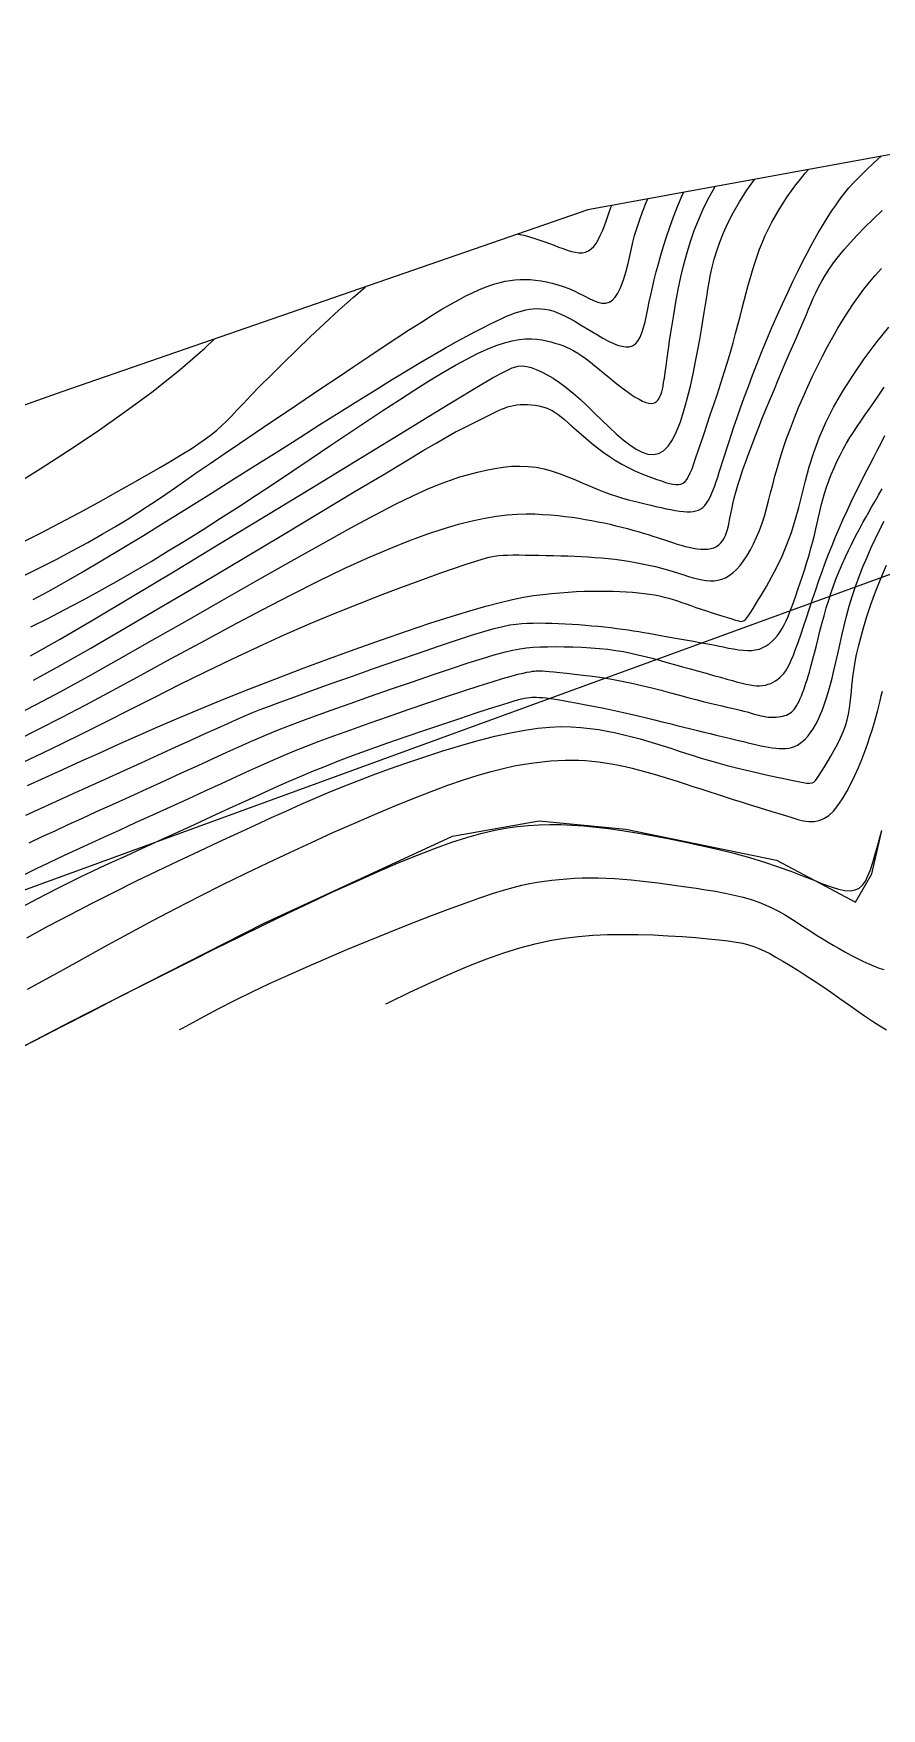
# Model space of a CAD drawing. Header units: metres. Extents: x 241192 to 243846, y 277833 to 281228.
# Drawn here: x 243675.2 to 243705.2, y 281166.8 to 281226 of the extents above; entities that cross this region are included whole.
import ezdxf

# ---------------------------------------------------------------- set-up
doc = ezdxf.new("R2010")
doc.units = ezdxf.units.M
for name, color, linetype in [('TERRAIN_BOUNDARY', 6, 'Continuous'), ('TERRAIN_CONTOUR_1M', 3, 'Continuous'), ('TERRAIN_CONTOUR_5M_SUPPLEMENT', 4, 'Continuous')]:
    doc.layers.add(name, color=color, linetype=linetype)

msp = doc.modelspace()

# ---------------------------------------------------------------- linework, layer by layer
at = {"layer": 'TERRAIN_BOUNDARY'}
msp.add_polyline3d([(243745.421, 281222.791, 0), (243737.295, 281221.867, 0), (243730.231, 281226.018, 0), (243720.239, 281224.425, 0), (243694.771, 281219.777, 0), (243676.151, 281213.339, 0), (243667.336, 281210.203, 0), (243634.22, 281202.514, 0), (243606.489, 281195.27, 0), (243594.248, 281193.958, 0), (243583.689, 281188.269, 0), (243579.782, 281189.576, 0), (243568.34, 281189.293, 0), (243546.752, 281188.108, 0)], dxfattribs=at)
at = {"layer": 'TERRAIN_CONTOUR_1M'}
for points in [[(243674.472, 281201.873, 7), (243675.253, 281202.276, 7), (243676.12, 281202.739, 7), (243677.092, 281203.272, 7), (243678.179, 281203.88, 7), (243679.356, 281204.547, 7), (243680.589, 281205.25, 7), (243681.843, 281205.967, 7), (243683.084, 281206.675, 7), (243684.278, 281207.353, 7), (243685.391, 281207.978, 7), (243686.388, 281208.529, 7), (243687.243, 281208.988, 7), (243687.967, 281209.361, 7), (243688.576, 281209.659, 7), (243689.091, 281209.894, 7), (243689.528, 281210.076, 7), (243689.907, 281210.217, 7), (243690.245, 281210.328, 7), (243690.561, 281210.419, 7), (243690.87, 281210.501, 7), (243691.176, 281210.572, 7), (243691.478, 281210.632, 7), (243691.776, 281210.676, 7), (243692.072, 281210.705, 7), (243692.365, 281210.714, 7), (243692.656, 281210.703, 7), (243692.944, 281210.669, 7), (243693.23, 281210.611, 7), (243693.514, 281210.533, 7), (243693.793, 281210.438, 7), (243694.068, 281210.333, 7), (243694.337, 281210.221, 7), (243694.6, 281210.107, 7), (243694.855, 281209.996, 7), (243695.102, 281209.893, 7), (243695.34, 281209.8, 7), (243695.569, 281209.718, 7), (243695.79, 281209.646, 7), (243696.005, 281209.581, 7), (243696.213, 281209.523, 7), (243696.416, 281209.47, 7), (243696.614, 281209.421, 7), (243696.808, 281209.374, 7), (243696.998, 281209.328, 7), (243697.185, 281209.285, 7), (243697.366, 281209.243, 7), (243697.541, 281209.205, 7), (243697.708, 281209.172, 7), (243697.867, 281209.143, 7), (243698.016, 281209.12, 7), (243698.154, 281209.104, 7), (243698.28, 281209.096, 7), (243698.396, 281209.096, 7), (243698.502, 281209.105, 7), (243698.599, 281209.124, 7), (243698.687, 281209.154, 7), (243698.769, 281209.197, 7), (243698.844, 281209.252, 7), (243698.914, 281209.321, 7), (243698.979, 281209.404, 7), (243699.041, 281209.501, 7), (243699.099, 281209.611, 7), (243699.156, 281209.733, 7), (243699.21, 281209.866, 7), (243699.264, 281210.01, 7), (243699.317, 281210.162, 7), (243699.37, 281210.323, 7), (243699.424, 281210.492, 7), (243699.481, 281210.671, 7), (243699.542, 281210.863, 7), (243699.607, 281211.071, 7), (243699.679, 281211.296, 7), (243699.759, 281211.542, 7), (243699.847, 281211.811, 7), (243699.947, 281212.105, 7), (243700.057, 281212.428, 7), (243700.179, 281212.775, 7), (243700.312, 281213.144, 7), (243700.455, 281213.531, 7), (243700.606, 281213.933, 7), (243700.767, 281214.346, 7), (243700.935, 281214.767, 7), (243701.11, 281215.192, 7), (243701.292, 281215.618, 7), (243701.477, 281216.04, 7), (243701.665, 281216.454, 7), (243701.851, 281216.856, 7), (243702.033, 281217.24, 7), (243702.21, 281217.602, 7), (243702.377, 281217.937, 7), (243702.534, 281218.242, 7), (243702.677, 281218.512, 7), (243702.808, 281218.751, 7), (243702.929, 281218.964, 7), (243703.042, 281219.153, 7), (243703.147, 281219.325, 7), (243703.247, 281219.483, 7), (243703.344, 281219.632, 7), (243703.439, 281219.776, 7), (243703.534, 281219.919, 7), (243703.634, 281220.064, 7), (243703.744, 281220.216, 7), (243703.869, 281220.378, 7), (243704.014, 281220.552, 7), (243704.185, 281220.741, 7), (243704.386, 281220.95, 7), (243704.622, 281221.182, 7), (243704.897, 281221.438, 7), (243705.16, 281221.673, 7)], [(243675.15, 281203.136, 6), (243676.096, 281203.659, 6), (243677.18, 281204.274, 6), (243678.413, 281204.987, 6), (243679.759, 281205.776, 6), (243681.171, 281206.609, 6), (243682.599, 281207.459, 6), (243683.996, 281208.293, 6), (243685.315, 281209.083, 6), (243686.508, 281209.798, 6), (243687.526, 281210.408, 6), (243688.334, 281210.891, 6), (243688.95, 281211.258, 6), (243689.404, 281211.527, 6), (243689.726, 281211.714, 6), (243689.946, 281211.84, 6), (243690.094, 281211.921, 6), (243690.201, 281211.975, 6), (243690.296, 281212.022, 6), (243690.404, 281212.075, 6), (243690.528, 281212.135, 6), (243690.662, 281212.202, 6), (243690.804, 281212.273, 6), (243690.949, 281212.346, 6), (243691.095, 281212.418, 6), (243691.236, 281212.489, 6), (243691.371, 281212.556, 6), (243691.494, 281212.618, 6), (243691.609, 281212.673, 6), (243691.718, 281212.723, 6), (243691.823, 281212.766, 6), (243691.927, 281212.803, 6), (243692.032, 281212.834, 6), (243692.14, 281212.858, 6), (243692.255, 281212.875, 6), (243692.378, 281212.886, 6), (243692.507, 281212.89, 6), (243692.64, 281212.888, 6), (243692.776, 281212.878, 6), (243692.911, 281212.862, 6), (243693.044, 281212.839, 6), (243693.172, 281212.808, 6), (243693.293, 281212.771, 6), (243693.406, 281212.726, 6), (243693.513, 281212.673, 6), (243693.617, 281212.611, 6), (243693.722, 281212.539, 6), (243693.83, 281212.455, 6), (243693.946, 281212.36, 6), (243694.071, 281212.251, 6), (243694.21, 281212.128, 6), (243694.365, 281211.991, 6), (243694.534, 281211.842, 6), (243694.716, 281211.685, 6), (243694.909, 281211.524, 6), (243695.112, 281211.362, 6), (243695.322, 281211.203, 6), (243695.538, 281211.05, 6), (243695.757, 281210.907, 6), (243695.978, 281210.778, 6), (243696.199, 281210.661, 6), (243696.417, 281210.556, 6), (243696.629, 281210.462, 6), (243696.834, 281210.379, 6), (243697.029, 281210.306, 6), (243697.21, 281210.242, 6), (243697.377, 281210.186, 6), (243697.527, 281210.137, 6), (243697.661, 281210.099, 6), (243697.78, 281210.071, 6), (243697.886, 281210.056, 6), (243697.981, 281210.057, 6), (243698.066, 281210.073, 6), (243698.143, 281210.108, 6), (243698.213, 281210.164, 6), (243698.278, 281210.241, 6), (243698.339, 281210.342, 6), (243698.4, 281210.468, 6), (243698.463, 281210.62, 6), (243698.529, 281210.8, 6), (243698.601, 281211.01, 6), (243698.681, 281211.251, 6), (243698.772, 281211.525, 6), (243698.875, 281211.831, 6), (243698.988, 281212.165, 6), (243699.108, 281212.52, 6), (243699.233, 281212.89, 6), (243699.359, 281213.269, 6), (243699.483, 281213.65, 6), (243699.604, 281214.026, 6), (243699.717, 281214.392, 6), (243699.821, 281214.743, 6), (243699.917, 281215.078, 6), (243700.005, 281215.399, 6), (243700.087, 281215.708, 6), (243700.165, 281216.006, 6), (243700.239, 281216.294, 6), (243700.311, 281216.574, 6), (243700.382, 281216.847, 6), (243700.454, 281217.115, 6), (243700.527, 281217.379, 6), (243700.603, 281217.637, 6), (243700.682, 281217.892, 6), (243700.765, 281218.142, 6), (243700.855, 281218.388, 6), (243700.95, 281218.631, 6), (243701.054, 281218.87, 6), (243701.166, 281219.107, 6), (243701.286, 281219.34, 6), (243701.413, 281219.569, 6), (243701.547, 281219.795, 6), (243701.688, 281220.017, 6), (243701.834, 281220.236, 6), (243701.985, 281220.45, 6), (243702.141, 281220.66, 6), (243702.302, 281220.866, 6), (243702.469, 281221.071, 6), (243702.582, 281221.202, 6)], [(243675.063, 281205.021, 4), (243675.661, 281205.324, 4), (243676.264, 281205.637, 4), (243676.871, 281205.96, 4), (243677.48, 281206.291, 4), (243678.091, 281206.632, 4), (243678.702, 281206.982, 4), (243679.313, 281207.34, 4), (243679.924, 281207.708, 4), (243680.538, 281208.084, 4), (243681.154, 281208.47, 4), (243681.776, 281208.866, 4), (243682.403, 281209.271, 4), (243683.037, 281209.686, 4), (243683.68, 281210.111, 4), (243684.331, 281210.546, 4), (243684.986, 281210.985, 4), (243685.639, 281211.424, 4), (243686.283, 281211.856, 4), (243686.913, 281212.277, 4), (243687.523, 281212.681, 4), (243688.106, 281213.062, 4), (243688.656, 281213.415, 4), (243689.169, 281213.735, 4), (243689.645, 281214.022, 4), (243690.085, 281214.277, 4), (243690.493, 281214.499, 4), (243690.869, 281214.69, 4), (243691.216, 281214.85, 4), (243691.534, 281214.979, 4), (243691.827, 281215.078, 4), (243692.096, 281215.149, 4), (243692.342, 281215.193, 4), (243692.568, 281215.214, 4), (243692.775, 281215.217, 4), (243692.967, 281215.204, 4), (243693.144, 281215.179, 4), (243693.308, 281215.145, 4), (243693.463, 281215.107, 4), (243693.609, 281215.066, 4), (243693.748, 281215.023, 4), (243693.883, 281214.974, 4), (243694.016, 281214.92, 4), (243694.148, 281214.858, 4), (243694.281, 281214.787, 4), (243694.418, 281214.706, 4), (243694.56, 281214.612, 4), (243694.709, 281214.505, 4), (243694.864, 281214.387, 4), (243695.023, 281214.26, 4), (243695.186, 281214.128, 4), (243695.351, 281213.992, 4), (243695.517, 281213.855, 4), (243695.682, 281213.72, 4), (243695.845, 281213.59, 4), (243696.005, 281213.467, 4), (243696.161, 281213.352, 4), (243696.311, 281213.248, 4), (243696.454, 281213.156, 4), (243696.589, 281213.077, 4), (243696.714, 281213.014, 4), (243696.828, 281212.967, 4), (243696.93, 281212.939, 4), (243697.019, 281212.931, 4), (243697.095, 281212.94, 4), (243697.161, 281212.966, 4), (243697.217, 281213.005, 4), (243697.264, 281213.057, 4), (243697.304, 281213.118, 4), (243697.338, 281213.188, 4), (243697.366, 281213.263, 4), (243697.391, 281213.344, 4), (243697.414, 281213.435, 4), (243697.435, 281213.542, 4), (243697.457, 281213.671, 4), (243697.482, 281213.828, 4), (243697.509, 281214.02, 4), (243697.541, 281214.252, 4), (243697.58, 281214.531, 4), (243697.626, 281214.859, 4), (243697.68, 281215.231, 4), (243697.742, 281215.637, 4), (243697.812, 281216.067, 4), (243697.89, 281216.513, 4), (243697.976, 281216.965, 4), (243698.07, 281217.413, 4), (243698.173, 281217.849, 4), (243698.285, 281218.264, 4), (243698.406, 281218.662, 4), (243698.539, 281219.044, 4), (243698.685, 281219.416, 4), (243698.846, 281219.779, 4), (243699.023, 281220.139, 4), (243699.218, 281220.498, 4), (243699.278, 281220.599, 4)], [(243675.137, 281205.99, 3), (243675.669, 281206.277, 3), (243676.244, 281206.598, 3), (243676.87, 281206.957, 3), (243677.55, 281207.358, 3), (243678.278, 281207.795, 3), (243679.043, 281208.261, 3), (243679.834, 281208.748, 3), (243680.642, 281209.25, 3), (243681.456, 281209.759, 3), (243682.266, 281210.268, 3), (243683.061, 281210.769, 3), (243683.833, 281211.257, 3), (243684.577, 281211.727, 3), (243685.293, 281212.179, 3), (243685.977, 281212.611, 3), (243686.628, 281213.019, 3), (243687.244, 281213.403, 3), (243687.822, 281213.759, 3), (243688.361, 281214.087, 3), (243688.859, 281214.384, 3), (243689.316, 281214.651, 3), (243689.735, 281214.891, 3), (243690.118, 281215.105, 3), (243690.464, 281215.295, 3), (243690.777, 281215.461, 3), (243691.058, 281215.607, 3), (243691.308, 281215.733, 3), (243691.529, 281215.842, 3), (243691.724, 281215.934, 3), (243691.899, 281216.012, 3), (243692.055, 281216.077, 3), (243692.198, 281216.13, 3), (243692.331, 281216.174, 3), (243692.458, 281216.209, 3), (243692.583, 281216.238, 3), (243692.709, 281216.261, 3), (243692.838, 281216.277, 3), (243692.97, 281216.284, 3), (243693.109, 281216.281, 3), (243693.253, 281216.265, 3), (243693.405, 281216.235, 3), (243693.567, 281216.189, 3), (243693.738, 281216.125, 3), (243693.92, 281216.043, 3), (243694.111, 281215.944, 3), (243694.309, 281215.834, 3), (243694.51, 281215.715, 3), (243694.712, 281215.593, 3), (243694.913, 281215.471, 3), (243695.111, 281215.353, 3), (243695.302, 281215.242, 3), (243695.485, 281215.144, 3), (243695.658, 281215.06, 3), (243695.821, 281214.995, 3), (243695.973, 281214.95, 3), (243696.114, 281214.928, 3), (243696.242, 281214.933, 3), (243696.357, 281214.968, 3), (243696.459, 281215.034, 3), (243696.546, 281215.136, 3), (243696.622, 281215.268, 3), (243696.688, 281215.429, 3), (243696.746, 281215.614, 3), (243696.799, 281215.82, 3), (243696.848, 281216.042, 3), (243696.897, 281216.278, 3), (243696.947, 281216.524, 3), (243697.001, 281216.776, 3), (243697.06, 281217.036, 3), (243697.124, 281217.305, 3), (243697.194, 281217.583, 3), (243697.273, 281217.873, 3), (243697.359, 281218.175, 3), (243697.456, 281218.491, 3), (243697.562, 281218.823, 3), (243697.68, 281219.17, 3), (243697.81, 281219.531, 3), (243697.953, 281219.902, 3), (243698.108, 281220.28, 3), (243698.159, 281220.395, 3)], [(243674.628, 281201.052, 8), (243675.357, 281201.415, 8), (243676.144, 281201.819, 8), (243677.003, 281202.27, 8), (243677.944, 281202.774, 8), (243678.952, 281203.318, 8), (243680.007, 281203.89, 8), (243681.087, 281204.475, 8), (243682.172, 281205.057, 8), (243683.241, 281205.623, 8), (243684.274, 281206.159, 8), (243685.25, 281206.65, 8), (243686.152, 281207.084, 8), (243686.981, 281207.463, 8), (243687.741, 281207.79, 8), (243688.438, 281208.069, 8), (243689.075, 281208.303, 8), (243689.658, 281208.497, 8), (243690.192, 281208.654, 8), (243690.68, 281208.778, 8), (243691.128, 281208.873, 8), (243691.54, 281208.941, 8), (243691.919, 281208.987, 8), (243692.269, 281209.013, 8), (243692.594, 281209.022, 8), (243692.897, 281209.018, 8), (243693.183, 281209.004, 8), (243693.456, 281208.984, 8), (243693.718, 281208.959, 8), (243693.971, 281208.931, 8), (243694.216, 281208.899, 8), (243694.453, 281208.865, 8), (243694.684, 281208.827, 8), (243694.91, 281208.787, 8), (243695.13, 281208.744, 8), (243695.347, 281208.699, 8), (243695.56, 281208.652, 8), (243695.769, 281208.603, 8), (243695.974, 281208.552, 8), (243696.174, 281208.5, 8), (243696.368, 281208.448, 8), (243696.555, 281208.395, 8), (243696.735, 281208.342, 8), (243696.906, 281208.289, 8), (243697.069, 281208.237, 8), (243697.225, 281208.186, 8), (243697.375, 281208.136, 8), (243697.52, 281208.087, 8), (243697.662, 281208.04, 8), (243697.802, 281207.995, 8), (243697.941, 281207.951, 8), (243698.08, 281207.91, 8), (243698.221, 281207.872, 8), (243698.363, 281207.838, 8), (243698.503, 281207.809, 8), (243698.641, 281207.786, 8), (243698.775, 281207.772, 8), (243698.902, 281207.767, 8), (243699.022, 281207.774, 8), (243699.134, 281207.792, 8), (243699.235, 281207.824, 8), (243699.326, 281207.868, 8), (243699.407, 281207.925, 8), (243699.479, 281207.992, 8), (243699.543, 281208.071, 8), (243699.598, 281208.158, 8), (243699.646, 281208.255, 8), (243699.686, 281208.36, 8), (243699.72, 281208.472, 8), (243699.75, 281208.593, 8), (243699.777, 281208.724, 8), (243699.804, 281208.866, 8), (243699.833, 281209.021, 8), (243699.867, 281209.19, 8), (243699.907, 281209.374, 8), (243699.955, 281209.576, 8), (243700.014, 281209.795, 8), (243700.084, 281210.031, 8), (243700.164, 281210.283, 8), (243700.253, 281210.551, 8), (243700.351, 281210.834, 8), (243700.458, 281211.13, 8), (243700.573, 281211.439, 8), (243700.696, 281211.76, 8), (243700.826, 281212.091, 8), (243700.96, 281212.429, 8), (243701.098, 281212.769, 8), (243701.237, 281213.107, 8), (243701.375, 281213.439, 8), (243701.51, 281213.761, 8), (243701.64, 281214.067, 8), (243701.763, 281214.354, 8), (243701.878, 281214.619, 8), (243701.984, 281214.864, 8), (243702.084, 281215.091, 8), (243702.177, 281215.305, 8), (243702.265, 281215.507, 8), (243702.349, 281215.701, 8), (243702.431, 281215.89, 8), (243702.51, 281216.077, 8), (243702.589, 281216.265, 8), (243702.669, 281216.455, 8), (243702.753, 281216.648, 8), (243702.843, 281216.844, 8), (243702.942, 281217.044, 8), (243703.052, 281217.249, 8), (243703.176, 281217.459, 8), (243703.316, 281217.675, 8), (243703.473, 281217.899, 8), (243703.651, 281218.13, 8), (243703.849, 281218.371, 8), (243704.068, 281218.622, 8), (243704.311, 281218.885, 8), (243704.579, 281219.161, 8), (243704.871, 281219.451, 8), (243705.19, 281219.757, 8)], [(243674.781, 281206.819, 2), (243675.37, 281207.108, 2), (243675.956, 281207.407, 2), (243676.527, 281207.711, 2), (243677.074, 281208.012, 2), (243677.585, 281208.302, 2), (243678.051, 281208.575, 2), (243678.466, 281208.825, 2), (243678.838, 281209.057, 2), (243679.181, 281209.28, 2), (243679.51, 281209.499, 2), (243679.837, 281209.723, 2), (243680.177, 281209.958, 2), (243680.543, 281210.213, 2), (243680.949, 281210.494, 2), (243681.404, 281210.807, 2), (243681.904, 281211.147, 2), (243682.441, 281211.511, 2), (243683.004, 281211.891, 2), (243683.587, 281212.284, 2), (243684.179, 281212.682, 2), (243684.774, 281213.082, 2), (243685.361, 281213.476, 2), (243685.934, 281213.861, 2), (243686.488, 281214.233, 2), (243687.02, 281214.589, 2), (243687.529, 281214.928, 2), (243688.01, 281215.245, 2), (243688.462, 281215.54, 2), (243688.881, 281215.809, 2), (243689.265, 281216.049, 2), (243689.611, 281216.26, 2), (243689.923, 281216.442, 2), (243690.205, 281216.599, 2), (243690.461, 281216.733, 2), (243690.695, 281216.847, 2), (243690.91, 281216.944, 2), (243691.112, 281217.026, 2), (243691.303, 281217.096, 2), (243691.487, 281217.156, 2), (243691.667, 281217.207, 2), (243691.844, 281217.249, 2), (243692.019, 281217.281, 2), (243692.194, 281217.303, 2), (243692.371, 281217.316, 2), (243692.55, 281217.318, 2), (243692.734, 281217.311, 2), (243692.923, 281217.293, 2), (243693.117, 281217.266, 2), (243693.314, 281217.228, 2), (243693.512, 281217.182, 2), (243693.71, 281217.127, 2), (243693.906, 281217.062, 2), (243694.1, 281216.99, 2), (243694.288, 281216.908, 2), (243694.471, 281216.82, 2), (243694.648, 281216.73, 2), (243694.817, 281216.645, 2), (243694.978, 281216.571, 2), (243695.13, 281216.513, 2), (243695.273, 281216.479, 2), (243695.407, 281216.475, 2), (243695.53, 281216.507, 2), (243695.642, 281216.579, 2), (243695.744, 281216.687, 2), (243695.836, 281216.826, 2), (243695.919, 281216.991, 2), (243695.993, 281217.175, 2), (243696.06, 281217.372, 2), (243696.12, 281217.577, 2), (243696.173, 281217.784, 2), (243696.222, 281217.99, 2), (243696.268, 281218.196, 2), (243696.315, 281218.408, 2), (243696.369, 281218.63, 2), (243696.431, 281218.866, 2), (243696.506, 281219.121, 2), (243696.598, 281219.399, 2), (243696.71, 281219.706, 2), (243696.844, 281220.043, 2), (243696.897, 281220.165, 2)], [(243692.302, 281218.923, 1), (243692.505, 281218.878, 1), (243692.705, 281218.826, 1), (243692.896, 281218.77, 1), (243693.077, 281218.711, 1), (243693.251, 281218.65, 1), (243693.419, 281218.588, 1), (243693.582, 281218.525, 1), (243693.741, 281218.463, 1), (243693.897, 281218.405, 1), (243694.047, 281218.352, 1), (243694.191, 281218.309, 1), (243694.329, 281218.278, 1), (243694.46, 281218.261, 1), (243694.582, 281218.262, 1), (243694.695, 281218.283, 1), (243694.798, 281218.327, 1), (243694.893, 281218.393, 1), (243694.981, 281218.48, 1), (243695.063, 281218.589, 1), (243695.14, 281218.717, 1), (243695.214, 281218.865, 1), (243695.287, 281219.03, 1), (243695.36, 281219.214, 1), (243695.433, 281219.413, 1), (243695.51, 281219.629, 1), (243695.593, 281219.861, 1), (243695.618, 281219.931, 1)], [(243674.784, 281200.231, 9), (243675.461, 281200.554, 9), (243676.167, 281200.898, 9), (243676.914, 281201.268, 9), (243677.71, 281201.667, 9), (243678.548, 281202.089, 9), (243679.421, 281202.529, 9), (243680.321, 281202.979, 9), (243681.24, 281203.432, 9), (243682.169, 281203.881, 9), (243683.102, 281204.32, 9), (243684.029, 281204.741, 9), (243684.942, 281205.138, 9), (243685.832, 281205.51, 9), (243686.686, 281205.854, 9), (243687.494, 281206.168, 9), (243688.246, 281206.451, 9), (243688.929, 281206.702, 9), (243689.534, 281206.918, 9), (243690.05, 281207.098, 9), (243690.47, 281207.242, 9), (243690.806, 281207.352, 9), (243691.073, 281207.433, 9), (243691.287, 281207.49, 9), (243691.464, 281207.528, 9), (243691.62, 281207.55, 9), (243691.772, 281207.561, 9), (243691.934, 281207.565, 9), (243692.119, 281207.567, 9), (243692.327, 281207.567, 9), (243692.553, 281207.566, 9), (243692.793, 281207.563, 9), (243693.043, 281207.558, 9), (243693.299, 281207.553, 9), (243693.558, 281207.546, 9), (243693.813, 281207.539, 9), (243694.063, 281207.531, 9), (243694.308, 281207.522, 9), (243694.549, 281207.511, 9), (243694.787, 281207.498, 9), (243695.024, 281207.482, 9), (243695.26, 281207.463, 9), (243695.496, 281207.44, 9), (243695.735, 281207.413, 9), (243695.976, 281207.38, 9), (243696.218, 281207.343, 9), (243696.46, 281207.302, 9), (243696.7, 281207.256, 9), (243696.935, 281207.208, 9), (243697.164, 281207.155, 9), (243697.386, 281207.1, 9), (243697.597, 281207.043, 9), (243697.798, 281206.983, 9), (243697.988, 281206.924, 9), (243698.168, 281206.865, 9), (243698.34, 281206.81, 9), (243698.504, 281206.76, 9), (243698.661, 281206.717, 9), (243698.813, 281206.683, 9), (243698.96, 281206.66, 9), (243699.103, 281206.649, 9), (243699.243, 281206.652, 9), (243699.38, 281206.67, 9), (243699.514, 281206.706, 9), (243699.646, 281206.76, 9), (243699.776, 281206.835, 9), (243699.905, 281206.93, 9), (243700.033, 281207.049, 9), (243700.16, 281207.193, 9), (243700.285, 281207.358, 9), (243700.408, 281207.543, 9), (243700.526, 281207.746, 9), (243700.64, 281207.965, 9), (243700.747, 281208.196, 9), (243700.847, 281208.438, 9), (243700.939, 281208.688, 9), (243701.023, 281208.945, 9), (243701.099, 281209.208, 9), (243701.172, 281209.48, 9), (243701.244, 281209.761, 9), (243701.318, 281210.051, 9), (243701.397, 281210.353, 9), (243701.483, 281210.667, 9), (243701.579, 281210.994, 9), (243701.688, 281211.334, 9), (243701.809, 281211.686, 9), (243701.941, 281212.047, 9), (243702.083, 281212.414, 9), (243702.233, 281212.784, 9), (243702.392, 281213.156, 9), (243702.556, 281213.526, 9), (243702.726, 281213.891, 9), (243702.901, 281214.25, 9), (243703.079, 281214.601, 9), (243703.26, 281214.942, 9), (243703.443, 281215.273, 9), (243703.627, 281215.591, 9), (243703.812, 281215.897, 9), (243703.996, 281216.188, 9), (243704.179, 281216.464, 9), (243704.362, 281216.724, 9), (243704.547, 281216.973, 9), (243704.74, 281217.216, 9), (243704.946, 281217.459, 9), (243705.169, 281217.706, 9)], [(243674.693, 281207.982, 1), (243675.38, 281208.328, 1), (243676.076, 281208.692, 1), (243676.766, 281209.062, 1), (243677.436, 281209.429, 1), (243678.071, 281209.782, 1), (243678.656, 281210.111, 1), (243679.18, 281210.408, 1), (243679.644, 281210.675, 1), (243680.053, 281210.915, 1), (243680.413, 281211.131, 1), (243680.728, 281211.327, 1), (243681.003, 281211.506, 1), (243681.243, 281211.673, 1), (243681.454, 281211.829, 1), (243681.64, 281211.981, 1), (243681.812, 281212.134, 1), (243681.981, 281212.298, 1), (243682.159, 281212.478, 1), (243682.355, 281212.685, 1), (243682.582, 281212.924, 1), (243682.849, 281213.205, 1), (243683.169, 281213.535, 1), (243683.548, 281213.919, 1), (243683.978, 281214.347, 1), (243684.446, 281214.805, 1), (243684.941, 281215.28, 1), (243685.45, 281215.758, 1), (243685.961, 281216.228, 1), (243686.462, 281216.675, 1), (243686.908, 281217.058, 1)], [(243674.884, 281198.363, 11), (243675.427, 281198.611, 11), (243675.972, 281198.859, 11), (243676.529, 281199.113, 11), (243677.107, 281199.376, 11), (243677.712, 281199.651, 11), (243678.336, 281199.934, 11), (243678.962, 281200.218, 11), (243679.579, 281200.497, 11), (243680.171, 281200.766, 11), (243680.726, 281201.017, 11), (243681.228, 281201.245, 11), (243681.665, 281201.442, 11), (243682.028, 281201.607, 11), (243682.336, 281201.745, 11), (243682.614, 281201.865, 11), (243682.886, 281201.979, 11), (243683.176, 281202.094, 11), (243683.509, 281202.222, 11), (243683.91, 281202.37, 11), (243684.403, 281202.55, 11), (243685.004, 281202.767, 11), (243685.693, 281203.014, 11), (243686.444, 281203.281, 11), (243687.227, 281203.557, 11), (243688.014, 281203.833, 11), (243688.779, 281204.097, 11), (243689.492, 281204.341, 11), (243690.125, 281204.553, 11), (243690.658, 281204.725, 11), (243691.098, 281204.86, 11), (243691.461, 281204.963, 11), (243691.761, 281205.038, 11), (243692.013, 281205.09, 11), (243692.231, 281205.124, 11), (243692.432, 281205.144, 11), (243692.629, 281205.154, 11), (243692.835, 281205.16, 11), (243693.051, 281205.162, 11), (243693.274, 281205.16, 11), (243693.504, 281205.154, 11), (243693.739, 281205.146, 11), (243693.976, 281205.134, 11), (243694.214, 281205.12, 11), (243694.451, 281205.104, 11), (243694.687, 281205.085, 11), (243694.918, 281205.065, 11), (243695.146, 281205.043, 11), (243695.369, 281205.02, 11), (243695.587, 281204.995, 11), (243695.799, 281204.969, 11), (243696.004, 281204.943, 11), (243696.201, 281204.915, 11), (243696.39, 281204.887, 11), (243696.574, 281204.858, 11), (243696.753, 281204.828, 11), (243696.931, 281204.797, 11), (243697.11, 281204.766, 11), (243697.292, 281204.733, 11), (243697.478, 281204.699, 11), (243697.672, 281204.664, 11), (243697.875, 281204.628, 11), (243698.085, 281204.591, 11), (243698.3, 281204.553, 11), (243698.517, 281204.514, 11), (243698.735, 281204.474, 11), (243698.952, 281204.434, 11), (243699.163, 281204.394, 11), (243699.369, 281204.353, 11), (243699.566, 281204.313, 11), (243699.754, 281204.275, 11), (243699.934, 281204.241, 11), (243700.106, 281204.214, 11), (243700.269, 281204.194, 11), (243700.425, 281204.185, 11), (243700.572, 281204.188, 11), (243700.712, 281204.206, 11), (243700.844, 281204.239, 11), (243700.969, 281204.288, 11), (243701.087, 281204.351, 11), (243701.197, 281204.427, 11), (243701.301, 281204.514, 11), (243701.398, 281204.613, 11), (243701.489, 281204.721, 11), (243701.573, 281204.838, 11), (243701.651, 281204.962, 11), (243701.724, 281205.095, 11), (243701.793, 281205.237, 11), (243701.86, 281205.39, 11), (243701.927, 281205.554, 11), (243701.994, 281205.73, 11), (243702.062, 281205.921, 11), (243702.134, 281206.125, 11), (243702.21, 281206.345, 11), (243702.289, 281206.577, 11), (243702.369, 281206.818, 11), (243702.449, 281207.065, 11), (243702.527, 281207.314, 11), (243702.602, 281207.562, 11), (243702.672, 281207.806, 11), (243702.735, 281208.042, 11), (243702.792, 281208.269, 11), (243702.842, 281208.487, 11), (243702.889, 281208.698, 11), (243702.935, 281208.906, 11), (243702.981, 281209.111, 11), (243703.031, 281209.318, 11), (243703.086, 281209.527, 11), (243703.149, 281209.741, 11), (243703.221, 281209.961, 11), (243703.302, 281210.187, 11), (243703.392, 281210.415, 11), (243703.488, 281210.645, 11), (243703.591, 281210.872, 11), (243703.699, 281211.096, 11), (243703.812, 281211.314, 11), (243703.929, 281211.523, 11), (243704.049, 281211.723, 11), (243704.173, 281211.917, 11), (243704.302, 281212.11, 11), (243704.439, 281212.307, 11), (243704.583, 281212.511, 11), (243704.737, 281212.728, 11), (243704.901, 281212.963, 11), (243705.078, 281213.219, 11), (243705.267, 281213.5, 11)], [(243674.995, 281197.386, 12), (243675.457, 281197.601, 12), (243675.914, 281197.812, 12), (243676.38, 281198.025, 12), (243676.866, 281198.247, 12), (243677.388, 281198.485, 12), (243677.953, 281198.743, 12), (243678.551, 281199.015, 12), (243679.168, 281199.296, 12), (243679.788, 281199.578, 12), (243680.397, 281199.855, 12), (243680.978, 281200.12, 12), (243681.517, 281200.365, 12), (243682, 281200.585, 12), (243682.416, 281200.774, 12), (243682.781, 281200.938, 12), (243683.117, 281201.086, 12), (243683.445, 281201.225, 12), (243683.785, 281201.364, 12), (243684.16, 281201.51, 12), (243684.589, 281201.673, 12), (243685.096, 281201.859, 12), (243685.692, 281202.075, 12), (243686.362, 281202.314, 12), (243687.08, 281202.568, 12), (243687.822, 281202.828, 12), (243688.564, 281203.084, 12), (243689.281, 281203.329, 12), (243689.948, 281203.553, 12), (243690.54, 281203.748, 12), (243691.041, 281203.907, 12), (243691.458, 281204.032, 12), (243691.807, 281204.128, 12), (243692.105, 281204.198, 12), (243692.365, 281204.247, 12), (243692.604, 281204.28, 12), (243692.838, 281204.3, 12), (243693.082, 281204.313, 12), (243693.347, 281204.32, 12), (243693.633, 281204.324, 12), (243693.934, 281204.322, 12), (243694.245, 281204.316, 12), (243694.561, 281204.304, 12), (243694.875, 281204.286, 12), (243695.184, 281204.262, 12), (243695.482, 281204.231, 12), (243695.765, 281204.192, 12), (243696.035, 281204.147, 12), (243696.295, 281204.096, 12), (243696.549, 281204.039, 12), (243696.801, 281203.977, 12), (243697.053, 281203.91, 12), (243697.309, 281203.84, 12), (243697.573, 281203.766, 12), (243697.846, 281203.69, 12), (243698.126, 281203.612, 12), (243698.408, 281203.533, 12), (243698.687, 281203.455, 12), (243698.959, 281203.38, 12), (243699.221, 281203.307, 12), (243699.466, 281203.239, 12), (243699.692, 281203.176, 12), (243699.895, 281203.12, 12), (243700.075, 281203.071, 12), (243700.237, 281203.029, 12), (243700.382, 281202.995, 12), (243700.514, 281202.969, 12), (243700.634, 281202.951, 12), (243700.747, 281202.941, 12), (243700.853, 281202.941, 12), (243700.957, 281202.949, 12), (243701.057, 281202.966, 12), (243701.153, 281202.992, 12), (243701.246, 281203.025, 12), (243701.335, 281203.066, 12), (243701.419, 281203.114, 12), (243701.499, 281203.169, 12), (243701.574, 281203.23, 12), (243701.645, 281203.298, 12), (243701.712, 281203.375, 12), (243701.777, 281203.465, 12), (243701.841, 281203.572, 12), (243701.907, 281203.698, 12), (243701.976, 281203.849, 12), (243702.049, 281204.026, 12), (243702.128, 281204.234, 12), (243702.214, 281204.475, 12), (243702.307, 281204.745, 12), (243702.405, 281205.038, 12), (243702.508, 281205.348, 12), (243702.615, 281205.672, 12), (243702.725, 281206.002, 12), (243702.838, 281206.333, 12), (243702.951, 281206.661, 12), (243703.064, 281206.98, 12), (243703.179, 281207.292, 12), (243703.296, 281207.598, 12), (243703.416, 281207.902, 12), (243703.54, 281208.204, 12), (243703.669, 281208.507, 12), (243703.804, 281208.814, 12), (243703.947, 281209.125, 12), (243704.096, 281209.443, 12), (243704.252, 281209.765, 12), (243704.41, 281210.086, 12), (243704.569, 281210.403, 12), (243704.726, 281210.712, 12), (243704.879, 281211.009, 12), (243705.025, 281211.29, 12), (243705.162, 281211.552, 12), (243705.287, 281211.792, 12)], [(243674.834, 281196.261, 13), (243675.264, 281196.472, 13), (243675.657, 281196.661, 13), (243676.031, 281196.839, 13), (243676.402, 281197.012, 13), (243676.787, 281197.191, 13), (243677.204, 281197.382, 13), (243677.669, 281197.595, 13), (243678.193, 281197.834, 13), (243678.767, 281198.097, 13), (243679.374, 281198.374, 13), (243679.998, 281198.659, 13), (243680.622, 281198.944, 13), (243681.23, 281199.222, 13), (243681.806, 281199.486, 13), (243682.334, 281199.727, 13), (243682.804, 281199.94, 13), (243683.226, 281200.131, 13), (243683.621, 281200.306, 13), (243684.004, 281200.471, 13), (243684.395, 281200.633, 13), (243684.81, 281200.799, 13), (243685.269, 281200.975, 13), (243685.789, 281201.169, 13), (243686.381, 281201.384, 13), (243687.03, 281201.615, 13), (243687.715, 281201.856, 13), (243688.415, 281202.098, 13), (243689.107, 281202.335, 13), (243689.772, 281202.559, 13), (243690.386, 281202.763, 13), (243690.93, 281202.939, 13), (243691.385, 281203.083, 13), (243691.758, 281203.196, 13), (243692.059, 281203.282, 13), (243692.296, 281203.345, 13), (243692.48, 281203.39, 13), (243692.62, 281203.419, 13), (243692.728, 281203.438, 13), (243692.811, 281203.451, 13), (243692.881, 281203.46, 13), (243692.944, 281203.466, 13), (243693.008, 281203.469, 13), (243693.079, 281203.468, 13), (243693.164, 281203.464, 13), (243693.27, 281203.457, 13), (243693.404, 281203.445, 13), (243693.574, 281203.43, 13), (243693.783, 281203.41, 13), (243694.029, 281203.385, 13), (243694.307, 281203.355, 13), (243694.611, 281203.319, 13), (243694.935, 281203.276, 13), (243695.275, 281203.227, 13), (243695.625, 281203.169, 13), (243695.98, 281203.104, 13), (243696.335, 281203.03, 13), (243696.687, 281202.95, 13), (243697.034, 281202.866, 13), (243697.372, 281202.779, 13), (243697.7, 281202.692, 13), (243698.014, 281202.607, 13), (243698.312, 281202.527, 13), (243698.592, 281202.453, 13), (243698.851, 281202.387, 13), (243699.091, 281202.328, 13), (243699.311, 281202.277, 13), (243699.514, 281202.23, 13), (243699.699, 281202.188, 13), (243699.869, 281202.15, 13), (243700.024, 281202.114, 13), (243700.166, 281202.079, 13), (243700.294, 281202.045, 13), (243700.412, 281202.012, 13), (243700.521, 281201.98, 13), (243700.622, 281201.95, 13), (243700.717, 281201.922, 13), (243700.809, 281201.897, 13), (243700.899, 281201.875, 13), (243700.988, 281201.858, 13), (243701.078, 281201.844, 13), (243701.169, 281201.834, 13), (243701.26, 281201.829, 13), (243701.349, 281201.828, 13), (243701.436, 281201.831, 13), (243701.52, 281201.838, 13), (243701.601, 281201.848, 13), (243701.676, 281201.863, 13), (243701.745, 281201.882, 13), (243701.81, 281201.904, 13), (243701.87, 281201.932, 13), (243701.926, 281201.966, 13), (243701.978, 281202.005, 13), (243702.028, 281202.051, 13), (243702.075, 281202.105, 13), (243702.12, 281202.166, 13), (243702.165, 281202.235, 13), (243702.208, 281202.313, 13), (243702.251, 281202.397, 13), (243702.293, 281202.489, 13), (243702.334, 281202.586, 13), (243702.375, 281202.689, 13), (243702.415, 281202.797, 13), (243702.454, 281202.91, 13), (243702.493, 281203.026, 13), (243702.533, 281203.149, 13), (243702.573, 281203.28, 13), (243702.615, 281203.421, 13), (243702.659, 281203.576, 13), (243702.705, 281203.745, 13), (243702.754, 281203.931, 13), (243702.807, 281204.137, 13), (243702.864, 281204.363, 13), (243702.925, 281204.608, 13), (243702.99, 281204.866, 13), (243703.06, 281205.136, 13), (243703.135, 281205.412, 13), (243703.214, 281205.691, 13), (243703.299, 281205.969, 13), (243703.388, 281206.244, 13), (243703.482, 281206.511, 13), (243703.58, 281206.77, 13), (243703.682, 281207.02, 13), (243703.786, 281207.262, 13), (243703.891, 281207.496, 13), (243703.997, 281207.72, 13), (243704.102, 281207.935, 13), (243704.206, 281208.141, 13), (243704.308, 281208.337, 13), (243704.409, 281208.527, 13), (243704.51, 281208.713, 13), (243704.613, 281208.898, 13), (243704.718, 281209.085, 13), (243704.827, 281209.277, 13), (243704.941, 281209.476, 13), (243705.06, 281209.686, 13), (243705.187, 281209.909, 13)], [(243712.775, 281209.536, 17), (243595.401, 281166.753, 17), (243595.626, 281166.766, 17)], [(243674.775, 281195.132, 14), (243675.26, 281195.389, 14), (243675.668, 281195.603, 14), (243676.015, 281195.782, 14), (243676.32, 281195.937, 14), (243676.605, 281196.077, 14), (243676.889, 281196.213, 14), (243677.195, 281196.356, 14), (243677.541, 281196.516, 14), (243677.949, 281196.704, 14), (243678.434, 281196.926, 14), (243678.983, 281197.178, 14), (243679.58, 281197.452, 14), (243680.207, 281197.74, 14), (243680.847, 281198.034, 14), (243681.482, 281198.325, 14), (243682.095, 281198.606, 14), (243682.669, 281198.869, 14), (243683.191, 281199.107, 14), (243683.671, 281199.325, 14), (243684.124, 281199.526, 14), (243684.563, 281199.717, 14), (243685.004, 281199.902, 14), (243685.461, 281200.087, 14), (243685.949, 281200.278, 14), (243686.482, 281200.478, 14), (243687.069, 281200.692, 14), (243687.697, 281200.916, 14), (243688.347, 281201.143, 14), (243689, 281201.367, 14), (243689.637, 281201.583, 14), (243690.239, 281201.785, 14), (243690.787, 281201.966, 14), (243691.262, 281202.121, 14), (243691.65, 281202.246, 14), (243691.959, 281202.341, 14), (243692.199, 281202.413, 14), (243692.383, 281202.463, 14), (243692.522, 281202.496, 14), (243692.629, 281202.516, 14), (243692.715, 281202.527, 14), (243692.792, 281202.532, 14), (243692.871, 281202.534, 14), (243692.956, 281202.534, 14), (243693.053, 281202.53, 14), (243693.164, 281202.522, 14), (243693.294, 281202.509, 14), (243693.447, 281202.489, 14), (243693.627, 281202.463, 14), (243693.837, 281202.429, 14), (243694.08, 281202.387, 14), (243694.352, 281202.337, 14), (243694.646, 281202.281, 14), (243694.958, 281202.22, 14), (243695.28, 281202.155, 14), (243695.607, 281202.087, 14), (243695.932, 281202.017, 14), (243696.251, 281201.946, 14), (243696.558, 281201.875, 14), (243696.852, 281201.805, 14), (243697.135, 281201.736, 14), (243697.408, 281201.668, 14), (243697.672, 281201.602, 14), (243697.927, 281201.537, 14), (243698.174, 281201.474, 14), (243698.416, 281201.413, 14), (243698.651, 281201.355, 14), (243698.881, 281201.299, 14), (243699.103, 281201.245, 14), (243699.319, 281201.194, 14), (243699.528, 281201.144, 14), (243699.729, 281201.096, 14), (243699.922, 281201.051, 14), (243700.105, 281201.007, 14), (243700.28, 281200.964, 14), (243700.447, 281200.924, 14), (243700.605, 281200.886, 14), (243700.756, 281200.851, 14), (243700.901, 281200.819, 14), (243701.039, 281200.791, 14), (243701.172, 281200.766, 14), (243701.3, 281200.746, 14), (243701.424, 281200.73, 14), (243701.544, 281200.72, 14), (243701.66, 281200.717, 14), (243701.773, 281200.722, 14), (243701.882, 281200.736, 14), (243701.988, 281200.76, 14), (243702.092, 281200.795, 14), (243702.192, 281200.843, 14), (243702.291, 281200.904, 14), (243702.386, 281200.979, 14), (243702.48, 281201.067, 14), (243702.571, 281201.168, 14), (243702.659, 281201.283, 14), (243702.745, 281201.412, 14), (243702.829, 281201.554, 14), (243702.91, 281201.71, 14), (243702.988, 281201.88, 14), (243703.064, 281202.063, 14), (243703.138, 281202.261, 14), (243703.21, 281202.474, 14), (243703.281, 281202.702, 14), (243703.35, 281202.945, 14), (243703.418, 281203.203, 14), (243703.485, 281203.478, 14), (243703.552, 281203.769, 14), (243703.62, 281204.074, 14), (243703.69, 281204.392, 14), (243703.764, 281204.721, 14), (243703.844, 281205.058, 14), (243703.931, 281205.401, 14), (243704.026, 281205.75, 14), (243704.132, 281206.101, 14), (243704.249, 281206.453, 14), (243704.377, 281206.803, 14), (243704.512, 281207.151, 14), (243704.655, 281207.493, 14), (243704.802, 281207.828, 14), (243704.953, 281208.153, 14), (243705.106, 281208.467, 14), (243705.259, 281208.768, 14)], [(243674.946, 281192.2, 16), (243675.868, 281192.709, 16), (243676.77, 281193.21, 16), (243677.655, 281193.701, 16), (243678.523, 281194.177, 16), (243679.376, 281194.635, 16), (243680.216, 281195.076, 16), (243681.042, 281195.5, 16), (243681.855, 281195.907, 16), (243682.657, 281196.3, 16), (243683.446, 281196.679, 16), (243684.225, 281197.045, 16), (243684.993, 281197.399, 16), (243685.751, 281197.742, 16), (243686.494, 281198.07, 16), (243687.217, 281198.383, 16), (243687.916, 281198.676, 16), (243688.587, 281198.948, 16), (243689.224, 281199.197, 16), (243689.822, 281199.419, 16), (243690.378, 281199.612, 16), (243690.887, 281199.774, 16), (243691.353, 281199.908, 16), (243691.779, 281200.016, 16), (243692.169, 281200.101, 16), (243692.527, 281200.167, 16), (243692.857, 281200.217, 16), (243693.163, 281200.253, 16), (243693.449, 281200.278, 16), (243693.719, 281200.296, 16), (243693.976, 281200.306, 16), (243694.222, 281200.309, 16), (243694.459, 281200.305, 16), (243694.691, 281200.293, 16), (243694.92, 281200.274, 16), (243695.149, 281200.249, 16), (243695.379, 281200.216, 16), (243695.615, 281200.176, 16), (243695.854, 281200.13, 16), (243696.099, 281200.077, 16), (243696.348, 281200.019, 16), (243696.602, 281199.955, 16), (243696.86, 281199.885, 16), (243697.123, 281199.811, 16), (243697.389, 281199.732, 16), (243697.661, 281199.649, 16), (243697.935, 281199.562, 16), (243698.213, 281199.473, 16), (243698.494, 281199.381, 16), (243698.777, 281199.289, 16), (243699.061, 281199.195, 16), (243699.347, 281199.102, 16), (243699.633, 281199.009, 16), (243699.919, 281198.918, 16), (243700.203, 281198.829, 16), (243700.483, 281198.742, 16), (243700.759, 281198.657, 16), (243701.027, 281198.575, 16), (243701.287, 281198.495, 16), (243701.537, 281198.418, 16), (243701.774, 281198.344, 16), (243701.998, 281198.274, 16), (243702.209, 281198.212, 16), (243702.41, 281198.166, 16), (243702.601, 281198.139, 16), (243702.784, 281198.139, 16), (243702.96, 281198.17, 16), (243703.132, 281198.238, 16), (243703.3, 281198.349, 16), (243703.465, 281198.507, 16), (243703.627, 281198.705, 16), (243703.785, 281198.937, 16), (243703.937, 281199.195, 16), (243704.082, 281199.471, 16), (243704.22, 281199.759, 16), (243704.349, 281200.049, 16), (243704.467, 281200.335, 16), (243704.575, 281200.611, 16), (243704.672, 281200.875, 16), (243704.759, 281201.128, 16), (243704.838, 281201.369, 16), (243704.908, 281201.599, 16), (243704.971, 281201.817, 16), (243705.027, 281202.024, 16), (243705.076, 281202.219, 16), (243705.121, 281202.404, 16), (243705.161, 281202.581, 16), (243705.198, 281202.752, 16)], [(243673.145, 281189.332, 17), (243676.478, 281191.062, 17), (243683.314, 281194.537, 17), (243689.978, 281197.621, 17), (243693.046, 281198.163, 17), (243696.114, 281197.871, 17), (243701.447, 281196.765, 17), (243702.807, 281196.044, 17)], [(243674.205, 281189.878, 17), (243675.201, 281190.391, 17), (243676.179, 281190.895, 17), (243677.132, 281191.384, 17), (243678.061, 281191.859, 17), (243678.967, 281192.321, 17), (243679.855, 281192.77, 17), (243680.728, 281193.209, 17), (243681.589, 281193.638, 17), (243682.44, 281194.058, 17), (243683.286, 281194.472, 17), (243684.127, 281194.878, 17), (243684.959, 281195.274, 17), (243685.775, 281195.655, 17), (243686.568, 281196.018, 17), (243687.331, 281196.357, 17), (243688.059, 281196.67, 17), (243688.744, 281196.951, 17), (243689.379, 281197.197, 17), (243689.96, 281197.404, 17), (243690.492, 281197.575, 17), (243690.982, 281197.713, 17), (243691.437, 281197.821, 17), (243691.864, 281197.903, 17), (243692.27, 281197.962, 17), (243692.661, 281198.001, 17), (243693.046, 281198.024, 17), (243693.43, 281198.033, 17), (243693.819, 281198.029, 17), (243694.217, 281198.012, 17), (243694.627, 281197.983, 17), (243695.056, 281197.94, 17), (243695.506, 281197.884, 17), (243695.984, 281197.816, 17), (243696.492, 281197.735, 17), (243697.033, 281197.642, 17), (243697.6, 281197.536, 17), (243698.184, 281197.42, 17), (243698.775, 281197.293, 17), (243699.364, 281197.157, 17), (243699.941, 281197.013, 17), (243700.498, 281196.861, 17), (243701.024, 281196.702, 17), (243701.513, 281196.538, 17), (243701.962, 281196.374, 17), (243702.373, 281196.216, 17), (243702.746, 281196.068, 17), (243702.807, 281196.044, 17)], [(243702.807, 281196.044, 17), (243703.083, 281195.937, 17), (243703.382, 281195.827, 17), (243703.646, 281195.746, 17), (243703.875, 281195.697, 17), (243704.07, 281195.687, 17), (243704.235, 281195.715, 17), (243704.375, 281195.781, 17), (243704.494, 281195.886, 17), (243704.597, 281196.029, 17), (243704.69, 281196.21, 17), (243704.776, 281196.429, 17), (243704.86, 281196.686, 17), (243704.946, 281196.979, 17), (243705.036, 281197.302, 17), (243705.13, 281197.648, 17), (243705.177, 281197.818, 17)], [(243702.807, 281196.044, 17), (243704.244, 281195.284, 17), (243704.828, 281196.285, 17), (243705.177, 281197.818, 17)], [(243680.324, 281190.773, 18), (243680.426, 281190.829, 18), (243681.071, 281191.18, 18), (243681.69, 281191.507, 18), (243682.294, 281191.816, 18), (243682.896, 281192.112, 18), (243683.507, 281192.403, 18), (243684.139, 281192.692, 18), (243684.805, 281192.988, 18), (243685.511, 281193.293, 18), (243686.248, 281193.604, 18), (243686.999, 281193.915, 18), (243687.749, 281194.219, 18), (243688.483, 281194.511, 18), (243689.185, 281194.784, 18), (243689.839, 281195.033, 18), (243690.43, 281195.251, 18), (243690.947, 281195.434, 18), (243691.397, 281195.585, 18), (243691.788, 281195.707, 18), (243692.132, 281195.804, 18), (243692.438, 281195.881, 18), (243692.718, 281195.941, 18), (243692.981, 281195.988, 18), (243693.238, 281196.026, 18), (243693.497, 281196.059, 18), (243693.76, 281196.087, 18), (243694.027, 281196.11, 18), (243694.298, 281196.126, 18), (243694.573, 281196.138, 18), (243694.852, 281196.143, 18), (243695.135, 281196.141, 18), (243695.423, 281196.133, 18), (243695.714, 281196.119, 18), (243696.01, 281196.098, 18), (243696.311, 281196.072, 18), (243696.617, 281196.04, 18), (243696.93, 281196.004, 18), (243697.25, 281195.965, 18), (243697.577, 281195.922, 18), (243697.913, 281195.877, 18), (243698.256, 281195.829, 18), (243698.603, 281195.779, 18), (243698.951, 281195.724, 18), (243699.296, 281195.666, 18), (243699.633, 281195.602, 18), (243699.958, 281195.533, 18), (243700.269, 281195.456, 18), (243700.56, 281195.372, 18), (243700.828, 281195.28, 18), (243701.077, 281195.18, 18), (243701.307, 281195.074, 18), (243701.524, 281194.963, 18), (243701.729, 281194.847, 18), (243701.925, 281194.728, 18), (243702.116, 281194.608, 18), (243702.304, 281194.486, 18), (243702.493, 281194.364, 18), (243702.682, 281194.242, 18), (243702.873, 281194.12, 18), (243703.066, 281193.999, 18), (243703.262, 281193.879, 18), (243703.461, 281193.76, 18), (243703.665, 281193.642, 18), (243703.873, 281193.525, 18), (243704.086, 281193.41, 18), (243704.3, 281193.299, 18), (243704.511, 281193.195, 18), (243704.716, 281193.1, 18), (243704.911, 281193.017, 18), (243705.091, 281192.948, 18), (243705.252, 281192.897, 18)], [(243687.618, 281191.682, 19), (243687.734, 281191.738, 19), (243688.475, 281192.094, 19), (243689.198, 281192.431, 19), (243689.897, 281192.743, 19), (243690.566, 281193.026, 19), (243691.201, 281193.276, 19), (243691.799, 281193.488, 19), (243692.364, 281193.664, 19), (243692.904, 281193.808, 19), (243693.426, 281193.922, 19), (243693.936, 281194.009, 19), (243694.443, 281194.072, 19), (243694.953, 281194.114, 19), (243695.473, 281194.137, 19), (243696.008, 281194.144, 19), (243696.55, 281194.139, 19), (243697.091, 281194.122, 19), (243697.619, 281194.096, 19), (243698.126, 281194.064, 19), (243698.602, 281194.027, 19), (243699.036, 281193.988, 19), (243699.419, 281193.948, 19), (243699.744, 281193.909, 19), (243700.019, 281193.87, 19), (243700.255, 281193.827, 19), (243700.461, 281193.777, 19), (243700.65, 281193.719, 19), (243700.831, 281193.648, 19), (243701.015, 281193.563, 19), (243701.213, 281193.461, 19), (243701.433, 281193.339, 19), (243701.674, 281193.198, 19), (243701.934, 281193.042, 19), (243702.208, 281192.871, 19), (243702.495, 281192.689, 19), (243702.79, 281192.496, 19), (243703.091, 281192.295, 19), (243703.393, 281192.087, 19), (243703.696, 281191.876, 19), (243703.994, 281191.665, 19), (243704.287, 281191.459, 19), (243704.571, 281191.261, 19), (243704.844, 281191.076, 19), (243705.103, 281190.908, 19), (243705.346, 281190.761, 19)]]:
    msp.add_polyline3d(points, dxfattribs=at)
at = {"layer": 'TERRAIN_CONTOUR_5M_SUPPLEMENT'}
for points in [[(243675.046, 281203.997, 5), (243676.073, 281204.579, 5), (243677.269, 281205.276, 5), (243678.649, 281206.094, 5), (243680.17, 281207.007, 5), (243681.777, 281207.979, 5), (243683.414, 281208.974, 5), (243685.024, 281209.956, 5), (243686.552, 281210.89, 5), (243687.942, 281211.741, 5), (243689.137, 281212.472, 5), (243690.097, 281213.056, 5), (243690.839, 281213.503, 5), (243691.399, 281213.829, 5), (243691.808, 281214.051, 5), (243692.101, 281214.186, 5), (243692.312, 281214.251, 5), (243692.472, 281214.263, 5), (243692.617, 281214.241, 5), (243692.773, 281214.196, 5), (243692.946, 281214.132, 5), (243693.134, 281214.049, 5), (243693.335, 281213.944, 5), (243693.549, 281213.817, 5), (243693.773, 281213.667, 5), (243694.008, 281213.494, 5), (243694.251, 281213.297, 5), (243694.501, 281213.075, 5), (243694.757, 281212.836, 5), (243695.015, 281212.587, 5), (243695.273, 281212.336, 5), (243695.529, 281212.09, 5), (243695.781, 281211.857, 5), (243696.026, 281211.644, 5), (243696.261, 281211.46, 5), (243696.486, 281211.311, 5), (243696.7, 281211.202, 5), (243696.903, 281211.138, 5), (243697.095, 281211.123, 5), (243697.278, 281211.161, 5), (243697.45, 281211.256, 5), (243697.614, 281211.414, 5), (243697.768, 281211.638, 5), (243697.913, 281211.93, 5), (243698.05, 281212.279, 5), (243698.177, 281212.671, 5), (243698.295, 281213.094, 5), (243698.403, 281213.534, 5), (243698.502, 281213.978, 5), (243698.59, 281214.411, 5), (243698.669, 281214.82, 5), (243698.737, 281215.196, 5), (243698.796, 281215.539, 5), (243698.849, 281215.856, 5), (243698.896, 281216.152, 5), (243698.94, 281216.431, 5), (243698.983, 281216.698, 5), (243699.026, 281216.96, 5), (243699.072, 281217.22, 5), (243699.121, 281217.485, 5), (243699.179, 281217.756, 5), (243699.249, 281218.037, 5), (243699.334, 281218.329, 5), (243699.441, 281218.636, 5), (243699.571, 281218.96, 5), (243699.73, 281219.304, 5), (243699.921, 281219.67, 5), (243700.147, 281220.06, 5), (243700.406, 281220.469, 5), (243700.668, 281220.853, 5)], [(243674.94, 281199.41, 10), (243675.564, 281199.694, 10), (243676.191, 281199.978, 10), (243676.826, 281200.266, 10), (243677.475, 281200.56, 10), (243678.142, 281200.86, 10), (243678.833, 281201.167, 10), (243679.551, 281201.482, 10), (243680.3, 281201.804, 10), (243681.084, 281202.134, 10), (243681.909, 281202.473, 10), (243682.778, 281202.821, 10), (243683.691, 281203.177, 10), (243684.635, 281203.537, 10), (243685.592, 281203.892, 10), (243686.543, 281204.238, 10), (243687.47, 281204.568, 10), (243688.356, 281204.874, 10), (243689.183, 281205.152, 10), (243689.933, 281205.394, 10), (243690.592, 281205.595, 10), (243691.168, 281205.759, 10), (243691.67, 281205.889, 10), (243692.111, 281205.991, 10), (243692.502, 281206.069, 10), (243692.853, 281206.128, 10), (243693.176, 281206.172, 10), (243693.482, 281206.205, 10), (243693.78, 281206.232, 10), (243694.072, 281206.254, 10), (243694.357, 281206.27, 10), (243694.636, 281206.281, 10), (243694.907, 281206.288, 10), (243695.17, 281206.291, 10), (243695.425, 281206.29, 10), (243695.671, 281206.285, 10), (243695.908, 281206.276, 10), (243696.136, 281206.265, 10), (243696.355, 281206.249, 10), (243696.565, 281206.231, 10), (243696.765, 281206.208, 10), (243696.957, 281206.182, 10), (243697.139, 281206.151, 10), (243697.313, 281206.117, 10), (243697.477, 281206.079, 10), (243697.636, 281206.036, 10), (243697.79, 281205.99, 10), (243697.944, 281205.941, 10), (243698.098, 281205.888, 10), (243698.257, 281205.833, 10), (243698.423, 281205.774, 10), (243698.599, 281205.714, 10), (243698.785, 281205.651, 10), (243698.978, 281205.587, 10), (243699.173, 281205.524, 10), (243699.365, 281205.463, 10), (243699.549, 281205.405, 10), (243699.719, 281205.352, 10), (243699.871, 281205.304, 10), (243699.999, 281205.265, 10), (243700.101, 281205.235, 10), (243700.181, 281205.218, 10), (243700.247, 281205.22, 10), (243700.307, 281205.246, 10), (243700.367, 281205.3, 10), (243700.436, 281205.387, 10), (243700.52, 281205.512, 10), (243700.626, 281205.679, 10), (243700.76, 281205.894, 10), (243700.918, 281206.151, 10), (243701.092, 281206.447, 10), (243701.276, 281206.778, 10), (243701.464, 281207.14, 10), (243701.648, 281207.527, 10), (243701.822, 281207.935, 10), (243701.98, 281208.361, 10), (243702.116, 281208.799, 10), (243702.238, 281209.251, 10), (243702.356, 281209.716, 10), (243702.478, 281210.195, 10), (243702.613, 281210.687, 10), (243702.771, 281211.194, 10), (243702.961, 281211.715, 10), (243703.193, 281212.252, 10), (243703.473, 281212.802, 10), (243703.797, 281213.363, 10), (243704.161, 281213.931, 10), (243704.558, 281214.501, 10), (243704.983, 281215.069, 10), (243705.429, 281215.63, 10)], [(243674.476, 281210.045, 0), (243675.388, 281210.609, 0), (243676.362, 281211.235, 0), (243677.372, 281211.911, 0), (243678.389, 281212.626, 0), (243679.387, 281213.368, 0), (243680.339, 281214.125, 0), (243681.218, 281214.884, 0), (243681.553, 281215.207, 0)], [(243674.911, 281194.026, 15), (243675.688, 281194.44, 15), (243676.459, 281194.846, 15), (243677.23, 281195.246, 15), (243678.004, 281195.638, 15), (243678.777, 281196.021, 15), (243679.541, 281196.392, 15), (243680.291, 281196.75, 15), (243681.019, 281197.093, 15), (243681.718, 281197.419, 15), (243682.382, 281197.725, 15), (243683.004, 281198.011, 15), (243683.579, 281198.274, 15), (243684.116, 281198.518, 15), (243684.627, 281198.746, 15), (243685.122, 281198.963, 15), (243685.614, 281199.172, 15), (243686.112, 281199.376, 15), (243686.629, 281199.58, 15), (243687.175, 281199.787, 15), (243687.758, 281200, 15), (243688.371, 281200.216, 15), (243689.002, 281200.428, 15), (243689.641, 281200.633, 15), (243690.274, 281200.825, 15), (243690.893, 281201, 15), (243691.484, 281201.153, 15), (243692.037, 281201.278, 15), (243692.544, 281201.373, 15), (243693.006, 281201.438, 15), (243693.43, 281201.477, 15), (243693.82, 281201.493, 15), (243694.183, 281201.489, 15), (243694.523, 281201.468, 15), (243694.846, 281201.433, 15), (243695.157, 281201.388, 15), (243695.462, 281201.334, 15), (243695.76, 281201.273, 15), (243696.053, 281201.206, 15), (243696.34, 281201.134, 15), (243696.622, 281201.057, 15), (243696.899, 281200.977, 15), (243697.172, 281200.895, 15), (243697.44, 281200.811, 15), (243697.706, 281200.726, 15), (243697.97, 281200.64, 15), (243698.236, 281200.554, 15), (243698.507, 281200.467, 15), (243698.786, 281200.381, 15), (243699.076, 281200.294, 15), (243699.379, 281200.207, 15), (243699.7, 281200.12, 15), (243700.038, 281200.034, 15), (243700.387, 281199.949, 15), (243700.738, 281199.867, 15), (243701.083, 281199.79, 15), (243701.411, 281199.718, 15), (243701.715, 281199.654, 15), (243701.985, 281199.598, 15), (243702.213, 281199.551, 15), (243702.393, 281199.516, 15), (243702.53, 281199.494, 15), (243702.634, 281199.488, 15), (243702.713, 281199.499, 15), (243702.776, 281199.531, 15), (243702.832, 281199.586, 15), (243702.891, 281199.666, 15), (243702.96, 281199.772, 15), (243703.047, 281199.908, 15), (243703.149, 281200.068, 15), (243703.262, 281200.249, 15), (243703.38, 281200.446, 15), (243703.498, 281200.655, 15), (243703.613, 281200.872, 15), (243703.72, 281201.092, 15), (243703.813, 281201.311, 15), (243703.889, 281201.525, 15), (243703.949, 281201.734, 15), (243703.997, 281201.94, 15), (243704.033, 281202.142, 15), (243704.062, 281202.341, 15), (243704.085, 281202.539, 15), (243704.104, 281202.737, 15), (243704.122, 281202.934, 15), (243704.142, 281203.133, 15), (243704.166, 281203.337, 15), (243704.197, 281203.554, 15), (243704.236, 281203.787, 15), (243704.287, 281204.041, 15), (243704.352, 281204.324, 15), (243704.433, 281204.638, 15), (243704.532, 281204.991, 15), (243704.653, 281205.385, 15), (243704.795, 281205.812, 15), (243704.958, 281206.266, 15), (243705.143, 281206.735, 15), (243705.349, 281207.212, 15)]]:
    msp.add_polyline3d(points, dxfattribs=at)

doc.saveas('drawing.dxf')
